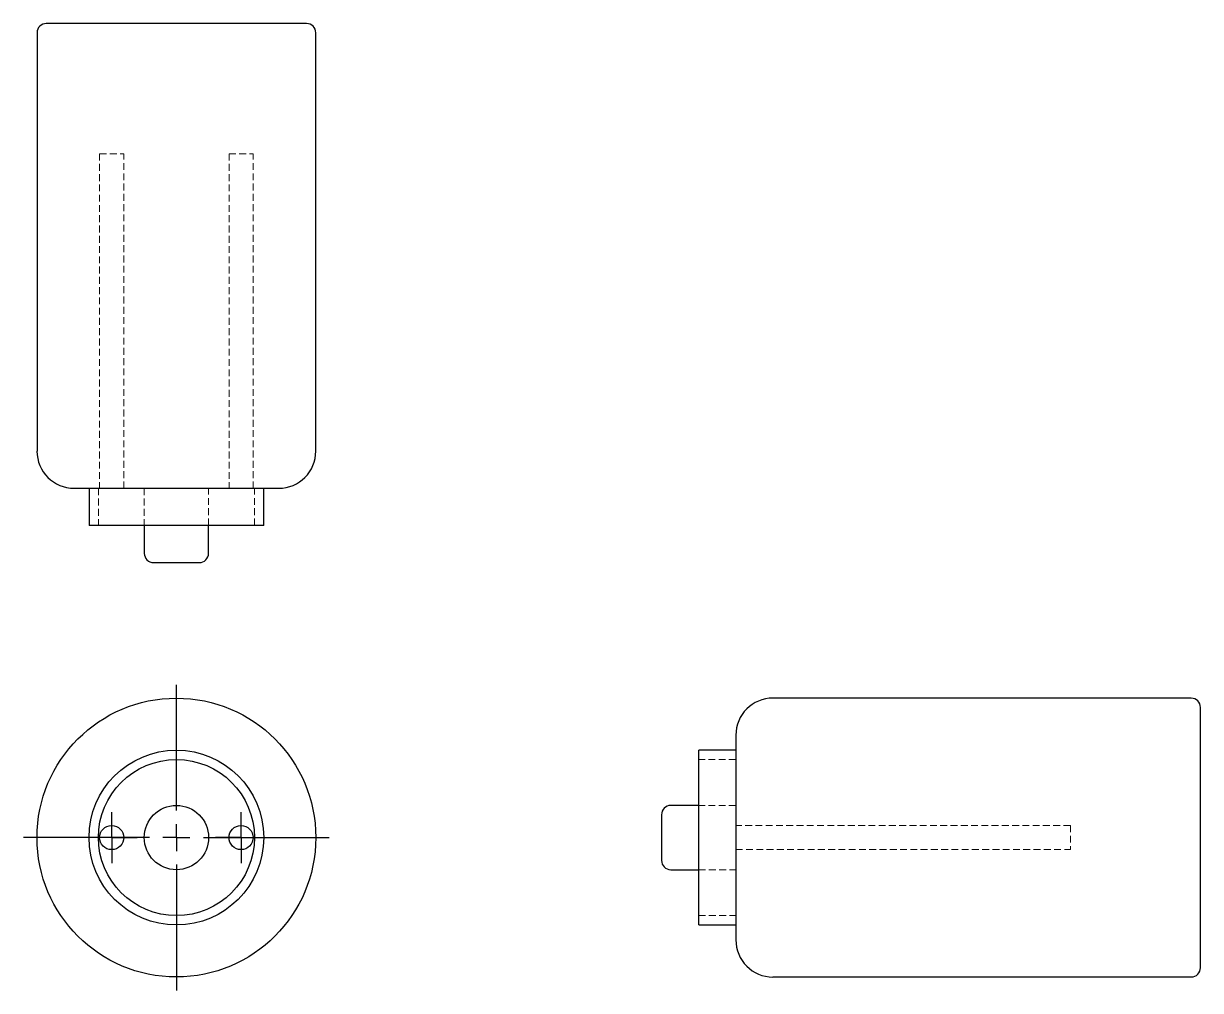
# Model space of a CAD drawing. Header units: millimetres. Extents: x 55 to 273, y 29 to 208.
import ezdxf

# ---------------------------------------------------------------- set-up
doc = ezdxf.new("R2010")
doc.units = ezdxf.units.MM
doc.linetypes.add('HIDDEN', pattern=[1.905, 1.27, -0.635])
doc.layers.add('10', color=7, linetype='Continuous')

# ---------------------------------------------------------------- blocks, each defined once
blk = doc.blocks.new('SW_CENTERMARKSYMBOL_0')
at = {"layer": '10', "color": 0}
for p, q in [((0, 2.5), (0, 4.74)), ((0, 0), (0, 2.5)), ((-2.5, 0), (-4.74, 0)), ((0, 0), (-2.5, 0)), ((0, 0), (0, -2.5)), ((0, 0), (2.5, 0)), ((2.5, 0), (4.74, 0)), ((0, -2.5), (0, -4.74))]:
    blk.add_line(p, q, dxfattribs=at)
blk = doc.blocks.new('SW_CENTERMARKSYMBOL_1')
at = {"layer": '10', "color": 0}
for p, q in [((0, 2.5), (0, 4.74)), ((0, 0), (0, 2.5)), ((-2.5, 0), (-4.74, 0)), ((0, 0), (-2.5, 0)), ((0, 0), (0, -2.5)), ((0, 0), (2.5, 0)), ((2.5, 0), (4.74, 0)), ((0, -2.5), (0, -4.74))]:
    blk.add_line(p, q, dxfattribs=at)
blk = doc.blocks.new('SW_CENTERMARKSYMBOL_2')
at = {"layer": '10', "color": 0}
for p, q in [((0, 5), (0, 28.36)), ((0, 0), (0, 2.5)), ((-5, 0), (-28.36, 0)), ((0, 0), (-2.5, 0)), ((0, 0), (0, -2.5)), ((0, 0), (2.5, 0)), ((5, 0), (28.36, 0)), ((0, -5), (0, -28.36))]:
    blk.add_line(p, q, dxfattribs=at)

msp = doc.modelspace()

# ---------------------------------------------------------------- linework, layer by layer
at = {"color": 7, "linetype": 'Continuous', "lineweight": 25}
for p, q in [((107.14, 208), (58.86, 208)), ((57.14, 206.28), (57.14, 128.69)), ((108.86, 128.69), (108.86, 206.28)), ((64.03, 121.79), (101.97, 121.79)), ((66.79, 121.79), (66.79, 114.9)), ((99.21, 114.9), (99.21, 121.79)), ((99.21, 114.9), (66.79, 114.9)), ((77.03, 114.9), (77.03, 109.72)), ((88.97, 109.72), (88.97, 114.9)), ((78.76, 108), (87.24, 108)), ((271.28, 82.86), (193.69, 82.86)), ((273, 57), (273, 81.14)), ((186.79, 75.97), (186.79, 57)), ((186.79, 73.21), (179.9, 73.21)), ((179.9, 40.79), (179.9, 73.21)), ((173, 61.24), (173, 52.76)), ((179.9, 62.97), (174.72, 62.97)), ((186.79, 57), (186.79, 38.03)), ((273, 32.86), (273, 57)), ((174.72, 51.03), (179.9, 51.03)), ((179.9, 40.79), (186.79, 40.79)), ((193.69, 31.14), (271.28, 31.14))]:
    msp.add_line(p, q, dxfattribs=at)
at = {"color": 7, "linetype": 'HIDDEN', "lineweight": 18}
for p, q in [((68.75, 183.86), (73.23, 183.86)), ((68.75, 183.86), (68.75, 121.79)), ((73.23, 121.79), (73.23, 183.86)), ((92.76, 183.86), (97.24, 183.86)), ((92.76, 183.86), (92.76, 121.79)), ((97.24, 121.79), (97.24, 183.86)), ((68.52, 121.79), (68.52, 114.9)), ((77.03, 121.79), (77.03, 114.9)), ((88.97, 114.9), (88.97, 121.79)), ((97.48, 114.9), (97.48, 121.79)), ((186.79, 71.48), (179.9, 71.48)), ((186.79, 62.97), (179.9, 62.97)), ((248.86, 59.24), (186.79, 59.24)), ((248.86, 59.24), (248.86, 54.76)), ((186.79, 54.76), (248.86, 54.76)), ((179.9, 51.03), (186.79, 51.03)), ((179.9, 42.52), (186.79, 42.52))]:
    msp.add_line(p, q, dxfattribs=at)
at = {"color": 7, "linetype": 'Continuous', "lineweight": 25}
for centre, radius in [((83, 57), 25.86), ((83, 57), 16.21), ((83, 57), 14.48), ((83, 57), 5.97), ((70.99, 57), 2.24), ((95, 57), 2.24)]:
    msp.add_circle(centre, radius, dxfattribs=at)
for centre, radius, start, end in [((58.86, 206.28), 1.72, 90, 180), ((107.14, 206.28), 1.72, 0, 90), ((64.03, 128.69), 6.9, 180, 270), ((101.97, 128.69), 6.9, 270, 0), ((78.76, 109.72), 1.72, 180, 270), ((87.24, 109.72), 1.72, 270, 0), ((193.69, 75.97), 6.9, 90, 180), ((271.28, 81.14), 1.72, 0, 90), ((174.72, 61.24), 1.72, 90, 180), ((174.72, 52.76), 1.72, 180, 270), ((193.69, 38.03), 6.9, 180, 270), ((271.28, 32.86), 1.72, 270, 0)]:
    msp.add_arc(centre, radius, start, end, dxfattribs=at)

# ---------------------------------------------------------------- block references
at = {"layer": '10'}
for name, p in [('SW_CENTERMARKSYMBOL_2', (83, 57)), ('SW_CENTERMARKSYMBOL_1', (70.99, 57)), ('SW_CENTERMARKSYMBOL_0', (95, 57))]:
    msp.add_blockref(name, p, dxfattribs=at)

doc.saveas('drawing.dxf')
